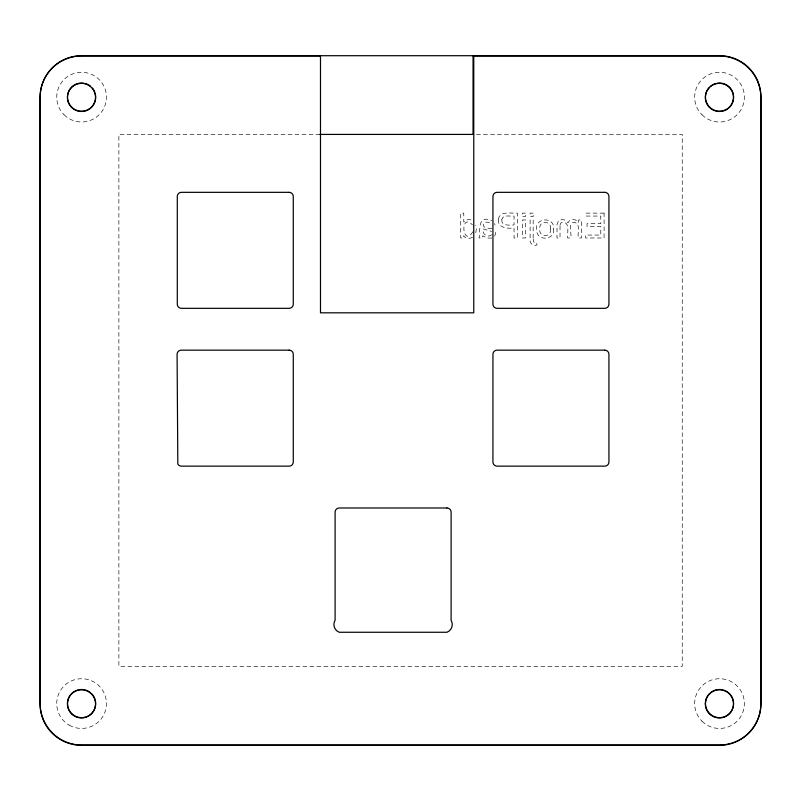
<?xml version="1.0" encoding="UTF-8"?>
<svg xmlns="http://www.w3.org/2000/svg" width="801" height="801" viewBox="0 0 801 801"><rect width="100%" height="100%" fill="white"/><g stroke="black" fill="none" stroke-linecap="round" stroke-linejoin="round"><path stroke-width="0.6" stroke-dasharray="4 3" d="M475.794 232.701L476.355 228.996L475.844 225.291M472.94 231.719C462.247 248.51 459.724 211.594 472.51 224.971M494.688 236.135L495.599 233.231L494.668 230.308M491.804 234.743C488.039 238.338 481.601 233.872 483.063 228.946L491.664 231.389M472.56 237.196C469.776 239.078 465.421 238.758 463.569 235.704L463.569 237.977L460.735 237.977L460.735 213.126L463.769 213.126L463.769 222.047C465.771 219.204 469.987 218.893 472.76 220.736M491.864 238.087L486.898 238.047L482.813 235.754L482.202 237.977L479.018 237.977C480.64 229.426 477.206 214.668 491.794 220.525M319.989 134.418L118.878 134.418L118.878 666.302L682.242 666.302L682.242 134.418L475.544 134.418M491.794 228.245C478.257 229.657 482.703 217.592 491.554 224.05M494.577 223.489L495.068 225.111M533.166 238.898L533.626 241.992L536.46 242.373L537.03 244.966C533.045 246.668 529.201 243.154 530.112 238.958L530.112 219.975L533.166 219.975L533.166 238.898M560.029 225.972L560.019 237.977L556.985 237.977L557.045 224.38L558.427 221.046L561.411 219.654L564.224 219.844L568.109 222.718C569.741 218.333 576.5 218.763 578.652 222.498L578.652 219.975L581.386 219.975L581.386 237.977L578.332 237.977C577.08 233.822 581.156 223.859 574.497 222.267C567.098 222.187 572.284 234.473 570.682 237.977L567.629 237.977C566.938 233.782 570.512 222.197 562.743 222.247C560.86 222.348 559.879 224.26 560.029 225.972M550.457 228.976C551.979 237.797 538.232 237.667 539.864 228.876C538.442 220.205 552.009 220.325 550.457 228.976M498.412 219.434C497.321 227.945 508.034 228.926 514.042 227.874L514.042 237.977L517.336 237.977L517.336 213.126C511.759 213.637 499.393 210.463 498.412 219.434M553.591 228.976C555.333 240.44 536.35 241.501 536.77 230.137C533.806 217.401 555.103 216.13 553.591 228.976M501.806 219.704C500.975 226.262 510.167 225.161 514.042 224.941L514.042 216.06C510.507 216.701 502.698 214.027 501.806 219.704M525.416 213.126L522.362 213.126L522.362 216.63L525.416 216.63L525.416 213.126M533.166 213.126L530.112 213.126L530.112 216.671L533.166 216.671L533.166 213.126M604.084 213.126L586.112 213.126L586.112 216.06L600.79 216.06L600.79 223.669L587.043 223.669L587.043 226.583L600.79 226.583L600.79 235.043L585.541 235.043L585.541 237.977L604.084 237.977L604.084 213.126M525.416 219.975L522.362 219.975L522.362 237.977L525.416 237.977L525.416 219.975M64.02 114.713A24.851 24.851 0 0 0 105.602 103.569A24.851 24.851 0 0 0 75.164 73.131A24.851 24.851 0 0 0 64.02 114.713M69.166 725.105A24.851 24.851 0 0 0 106.453 703.588A24.851 24.851 0 0 0 69.166 682.062A24.851 24.851 0 0 0 69.166 725.105M701.946 721.16A24.851 24.851 0 0 0 743.538 710.016A24.851 24.851 0 0 0 713.09 679.578A24.851 24.851 0 0 0 701.946 721.16M701.946 114.713A24.851 24.851 0 0 0 743.538 103.569A24.851 24.851 0 0 0 713.09 73.131A24.851 24.851 0 0 0 701.946 114.713"/><path stroke-width="1.2" d="M319.789 134.418L473.641 134.418M473.051 55.71L473.051 134.418M72.03 743.889A41.422 41.422 0 0 0 81.592 745.01L719.528 745.01A41.422 41.422 0 0 0 729.09 743.889M70.878 743.598A41.422 41.422 0 0 1 61.927 740.044M60.886 739.463A41.422 41.422 0 0 1 53.166 733.706M52.305 732.875A41.422 41.422 0 0 1 40.17 703.588L40.17 97.141A41.422 41.422 0 0 1 81.592 55.71L719.528 55.71A41.422 41.422 0 0 1 760.95 97.141L760.95 703.588A41.422 41.422 0 0 1 740.234 739.463M739.193 740.044A41.422 41.422 0 0 1 730.252 743.598M95.199 699.944A14.088 14.088 0 0 1 85.246 717.185A14.088 14.088 0 0 1 67.995 707.233A14.088 14.088 0 0 1 77.947 689.981M79.149 689.711A14.088 14.088 0 0 1 84.045 689.711M85.246 689.981A14.088 14.088 0 0 1 90.653 692.795M91.554 693.626A14.088 14.088 0 0 1 94.828 698.772M95.199 93.497A14.088 14.088 0 0 1 83.234 111.129A14.088 14.088 0 0 1 67.514 96.731A14.088 14.088 0 0 1 84.045 83.264M85.246 83.534A14.088 14.088 0 0 1 90.653 86.348M92.385 88.08A14.088 14.088 0 0 1 94.828 92.325M717.075 83.264A14.088 14.088 0 0 1 733.466 99.174A14.088 14.088 0 0 1 713.21 109.727A14.088 14.088 0 0 1 709.566 87.179M710.467 86.348A14.088 14.088 0 0 1 715.884 83.534M723.173 689.981A14.088 14.088 0 0 1 732.294 709.536A14.088 14.088 0 0 1 711.448 715.123A14.088 14.088 0 0 1 709.566 693.626M710.467 692.795A14.088 14.088 0 0 1 715.884 689.981M717.075 689.711A14.088 14.088 0 0 1 721.971 689.711M320.49 55.99L81.472 55.99A41.422 41.422 0 0 0 40.05 97.412L40.05 703.859A41.422 41.422 0 0 0 81.472 745.29L719.408 745.29A41.422 41.422 0 0 0 760.83 703.859L760.83 97.412A41.422 41.422 0 0 0 719.408 55.99L473.761 55.99L473.761 312.821L320.49 312.821L320.49 55.99M289.131 192.33L181.426 192.33A4.145 4.145 0 0 0 177.291 196.475L177.291 304.18A4.145 4.145 0 0 0 181.426 308.325L289.131 308.325A4.145 4.145 0 0 0 293.276 304.18L293.276 196.475A4.145 4.145 0 0 0 289.131 192.33M604.785 192.33L497.081 192.33A4.145 4.145 0 0 0 492.935 196.475L492.935 304.18A4.145 4.145 0 0 0 497.081 308.325L604.785 308.325A4.145 4.145 0 0 0 608.93 304.18L608.93 196.475A4.145 4.145 0 0 0 604.785 192.33M289.131 350.157L181.426 350.157A4.225 4.225 0 0 0 177.081 354.092L177.822 464.049A4.145 4.145 0 0 0 181.426 466.142L289.131 466.142A4.145 4.145 0 0 0 293.276 462.007L293.276 354.302A4.145 4.145 0 0 0 289.131 350.157M604.785 350.157L497.081 350.157A4.145 4.145 0 0 0 492.935 354.302L492.935 462.007A4.145 4.145 0 0 0 497.081 466.142L604.785 466.142A4.145 4.145 0 0 0 608.93 462.007L608.93 354.302A4.145 4.145 0 0 0 604.785 350.157M446.958 507.984L339.254 507.984A4.145 4.145 0 0 0 335.108 512.129L335.108 620.214A8.29 8.29 0 0 0 339.224 632.259L446.978 632.259A8.27 8.27 0 0 0 451.103 620.304L451.103 512.129A4.145 4.145 0 0 0 446.958 507.984M71.519 107.374A14.088 14.088 0 0 0 95.079 101.056A14.088 14.088 0 0 0 77.827 83.815A14.088 14.088 0 0 0 71.519 107.374M709.446 107.374A14.088 14.088 0 0 0 733.005 101.056A14.088 14.088 0 0 0 715.754 83.815A14.088 14.088 0 0 0 709.446 107.374M709.446 713.821A14.088 14.088 0 0 0 733.005 707.503A14.088 14.088 0 0 0 715.754 690.262A14.088 14.088 0 0 0 709.446 713.821M71.519 713.821A14.088 14.088 0 0 0 95.079 707.503A14.088 14.088 0 0 0 77.827 690.262A14.088 14.088 0 0 0 71.519 713.821"/></g></svg>
